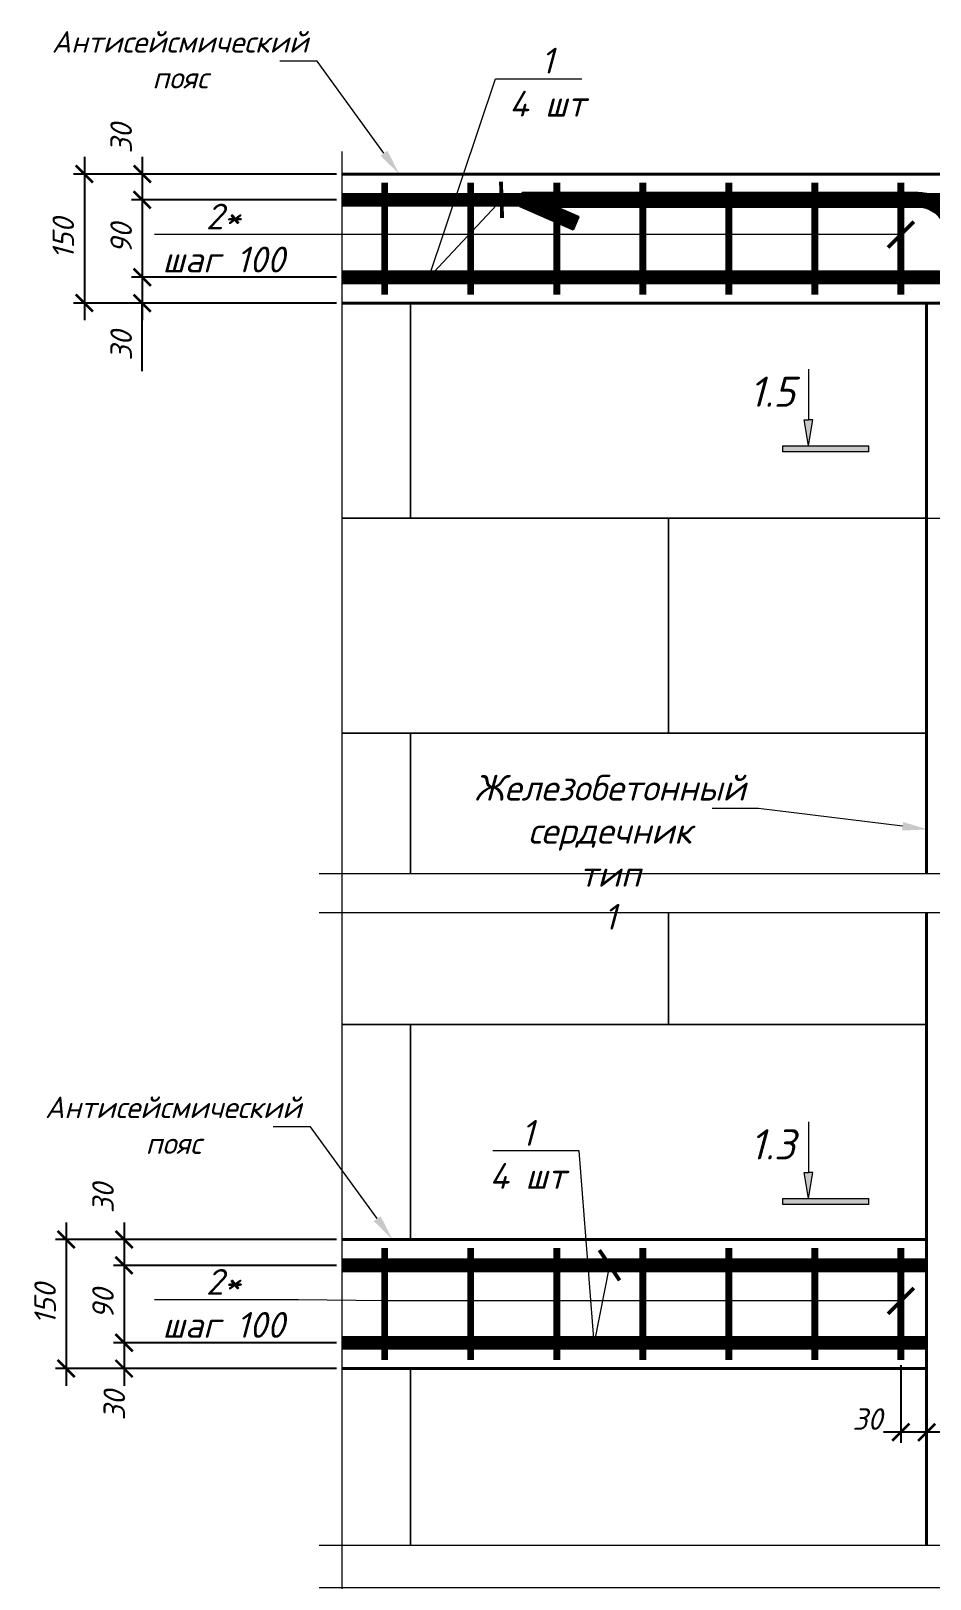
# Model space of a CAD drawing. Header units: millimetres. Extents: x -1807136 to 209800, y 0 to 410608.
# Drawn here: x 16777 to 17822, y 21158 to 22957 of the extents above; entities that cross this region are included whole.
import ezdxf
from ezdxf import colors
from ezdxf.entities.mleader import LeaderData, LeaderLine
from ezdxf.enums import TextEntityAlignment as Align
from ezdxf.math import Vec2, Vec3

# ---------------------------------------------------------------- set-up
doc = ezdxf.new("R2010")
doc.units = ezdxf.units.MM
doc.header["$PDMODE"] = 3
doc.layers.get('0').update_dxf_attribs({"lineweight": 5})
doc.layers.get('Defpoints').update_dxf_attribs({"lineweight": 0})
for name, color, linetype, lineweight in [('#Dimensions', 7, 'Continuous', 9), ('#Арматура', 152, 'Continuous', 30), ('#Бетон разрез', 22, 'Continuous', 40), ('#Выноски', 7, 'Continuous', 15), ('#Газобетон вид', 150, 'Continuous', 18)]:
    doc.layers.add(name, color=color, linetype=linetype, lineweight=lineweight)
doc.layers.add('#Арматура вид_2', color=7, linetype='Continuous', lineweight=35, true_color=0x616161)
doc.styles.add('STEP PR', font='isocpeui.ttf')
doc.dimstyles.new('SPDS', dxfattribs={"dimscale": 10, "dimtxt": 2.5, "dimasz": 2, "dimexe": 1.25, "dimexo": 0.625, "dimtad": 1, "dimdec": 0, "dimrnd": 0.001, "dimtxsty": 'STEP PR', "dimblk": 'ARCHTICK', "dimcen": 2.5, "dimdle": 2, "dimclrd": 256, "dimclre": 256, "dimclrt": 7, "dimadec": 0, "dimazin": 2, "dimtfac": 0.75, "dimtdec": 0, "dimtmove": 1, "dimatfit": 3, "dimfxl": 1, "dimtolj": 1, "dimarcsym": 1})

# ---------------------------------------------------------------- blocks, each defined once
blk = doc.blocks.new('*U113')
at = {"color": 0, "linetype": 'ByBlock', "lineweight": -2}
blk.add_line((138.271, 0), (69.761, 0), dxfattribs=at)
blk = doc.blocks.new('*U108')
at = {"color": 0, "linetype": 'ByBlock', "lineweight": -2}
for p, q in [((26.107, 0), (26.419, 1.25)), ((26.419, 1.25), (27.044, -1.25)), ((26.107, 0), (0, 0)), ((27.044, -1.25), (27.357, 0)), ((53.463, 0), (27.357, 0))]:
    blk.add_line(p, q, dxfattribs=at)
blk = doc.blocks.new('*U105')
at = {"ltscale": 100}
h = blk.add_hatch(color=256, dxfattribs=at)
h.dxf.hatch_style = 1
h.paths.add_polyline_path([(-85, 1070), (-35, 1070), (15, 1070), (-35, 770)])
h = blk.add_hatch(color=256, dxfattribs=at)
h.dxf.hatch_style = 1
h.paths.add_polyline_path([(665, 700), (665, 770), (-335, 770), (-335, 700)])
at = {"linetype": 'Continuous', "ltscale": 100}
for p, q in [((-85, 1070), (-35, 1070)), ((-35, 770), (-85, 1070)), ((-35, 770), (15, 1070)), ((15, 1070), (-35, 1070)), ((-335, 700), (-335, 770)), ((-335, 770), (665, 770)), ((665, 700), (-335, 700))]:
    blk.add_line(p, q, dxfattribs=at)
at = {"linetype": 'Continuous', "ltscale": 100, "extrusion": (-1, -1e-16, 0), "elevation": 35}
blk.add_lwpolyline([(-1660, 0), (-1070, 0)], dxfattribs=at)
at = {"linetype": 'Continuous', "ltscale": 100}
blk.add_lwpolyline([(665, 700), (665, 770)], dxfattribs=at)
at = {"ltscale": 100, "style": 'STEP PR'}
blk.add_attdef('Nh', text='', height=350, dxfattribs=at).set_placement((-192, 1222), align=Align.RIGHT)
blk = doc.blocks.new('_ArchTick')
at = {"color": 0, "linetype": 'ByBlock', "const_width": 0.15}
blk.add_lwpolyline([(-0.5, -0.5), (0.5, 0.5)], dxfattribs=at)
blk = doc.blocks.new('*D540')
at = {"layer": '#Dimensions', "lineweight": -2, "transparency": 16777216}
for p, q in [((16906.1, 22810.9), (16906.1, 22740.9)), ((17131.8, 22790.9), (16893.6, 22790.9)), ((17131.8, 22760.9), (16893.6, 22760.9))]:
    blk.add_line(p, q, dxfattribs=at)
at = {"layer": 'Defpoints', "color": 0, "transparency": 16777216}
for p in [(17138, 22790.9), (16906.1, 22760.9), (17138, 22760.9)]:
    blk.add_point(p, dxfattribs=at)
at = {"layer": '#Dimensions', "lineweight": -2, "transparency": 16777216, "xscale": 20, "yscale": 20, "zscale": 20}
for p, rotation in [((16906.1, 22790.9), 90), ((16906.1, 22760.9), 270)]:
    blk.add_blockref('_ArchTick', p, dxfattribs=dict(at, rotation=rotation))
at = {"layer": '#Dimensions', "transparency": 16777216, "insert": (16881.6, 22832.2), "char_height": 25, "attachment_point": 5, "rotation": 90, "style": 'STEP PR'}
blk.add_mtext('\\A1;30', dxfattribs=at)
blk = doc.blocks.new('*D541')
at = {"layer": '#Dimensions', "lineweight": -2, "transparency": 16777216}
for p, q in [((16906.1, 22780.9), (16906.1, 22650.9)), ((17131.8, 22760.9), (16893.6, 22760.9)), ((17131.8, 22670.9), (16893.6, 22670.9))]:
    blk.add_line(p, q, dxfattribs=at)
at = {"layer": 'Defpoints', "color": 0, "transparency": 16777216}
for p in [(17138, 22760.9), (16906.1, 22670.9), (17138, 22670.9)]:
    blk.add_point(p, dxfattribs=at)
at = {"layer": '#Dimensions', "lineweight": -2, "transparency": 16777216, "xscale": 20, "yscale": 20, "zscale": 20}
for p, rotation in [((16906.1, 22760.9), 90), ((16906.1, 22670.9), 270)]:
    blk.add_blockref('_ArchTick', p, dxfattribs=dict(at, rotation=rotation))
at = {"layer": '#Dimensions', "transparency": 16777216, "insert": (16881.6, 22715.9), "char_height": 25, "attachment_point": 5, "rotation": 90, "style": 'STEP PR'}
blk.add_mtext('\\A1;90', dxfattribs=at)
blk = doc.blocks.new('*D542')
at = {"layer": '#Dimensions', "lineweight": -2, "transparency": 16777216}
for p, q in [((16906.1, 22690.9), (16906.1, 22620.9)), ((17131.8, 22670.9), (16893.6, 22670.9)), ((17131.8, 22640.9), (16893.6, 22640.9)), ((16906.1, 22561.8), (16906.1, 22640.9))]:
    blk.add_line(p, q, dxfattribs=at)
at = {"layer": 'Defpoints', "color": 0, "transparency": 16777216}
for p in [(17138, 22670.9), (16906.1, 22640.9), (17138, 22640.9)]:
    blk.add_point(p, dxfattribs=at)
at = {"layer": '#Dimensions', "lineweight": -2, "transparency": 16777216, "xscale": 20, "yscale": 20, "zscale": 20}
for p, rotation in [((16906.1, 22670.9), 90), ((16906.1, 22640.9), 270)]:
    blk.add_blockref('_ArchTick', p, dxfattribs=dict(at, rotation=rotation))
at = {"layer": '#Dimensions', "transparency": 16777216, "insert": (16881.6, 22591.3), "char_height": 25, "attachment_point": 5, "rotation": 90, "style": 'STEP PR'}
blk.add_mtext('\\A1;30', dxfattribs=at)
blk = doc.blocks.new('*D543')
at = {"layer": '#Dimensions', "lineweight": -2, "transparency": 16777216}
for p, q in [((16838.8, 22810.9), (16838.8, 22620.9)), ((17131.8, 22790.9), (16826.3, 22790.9)), ((17131.8, 22640.9), (16826.3, 22640.9))]:
    blk.add_line(p, q, dxfattribs=at)
at = {"layer": 'Defpoints', "color": 0, "transparency": 16777216}
for p in [(17138, 22790.9), (16838.8, 22640.9), (17138, 22640.9)]:
    blk.add_point(p, dxfattribs=at)
at = {"layer": '#Dimensions', "lineweight": -2, "transparency": 16777216, "xscale": 20, "yscale": 20, "zscale": 20}
for p, rotation in [((16838.8, 22790.9), 90), ((16838.8, 22640.9), 270)]:
    blk.add_blockref('_ArchTick', p, dxfattribs=dict(at, rotation=rotation))
at = {"layer": '#Dimensions', "transparency": 16777216, "insert": (16814.3, 22715.9), "char_height": 25, "attachment_point": 5, "rotation": 90, "style": 'STEP PR'}
blk.add_mtext('\\A1;150', dxfattribs=at)
blk = doc.blocks.new('*D526')
at = {"layer": '#Dimensions', "lineweight": -2, "transparency": 16777216}
for p, q in [((16885, 21572.3), (16885, 21502.3)), ((17131.8, 21552.3), (16872.5, 21552.3)), ((17131.8, 21522.3), (16872.5, 21522.3))]:
    blk.add_line(p, q, dxfattribs=at)
at = {"layer": 'Defpoints', "color": 0, "transparency": 16777216}
for p in [(17138, 21552.3), (16885, 21522.3), (17138, 21522.3)]:
    blk.add_point(p, dxfattribs=at)
at = {"layer": '#Dimensions', "lineweight": -2, "transparency": 16777216, "xscale": 20, "yscale": 20, "zscale": 20}
for p, rotation in [((16885, 21552.3), 90), ((16885, 21522.3), 270)]:
    blk.add_blockref('_ArchTick', p, dxfattribs=dict(at, rotation=rotation))
at = {"layer": '#Dimensions', "transparency": 16777216, "insert": (16860.5, 21600.3), "char_height": 25, "attachment_point": 5, "rotation": 90, "style": 'STEP PR'}
blk.add_mtext('\\A1;30', dxfattribs=at)
blk = doc.blocks.new('*D527')
at = {"layer": '#Dimensions', "lineweight": -2, "transparency": 16777216}
for p, q in [((16885, 21542.3), (16885, 21412.3)), ((17131.8, 21522.3), (16872.5, 21522.3)), ((17131.8, 21432.3), (16872.5, 21432.3))]:
    blk.add_line(p, q, dxfattribs=at)
at = {"layer": 'Defpoints', "color": 0, "transparency": 16777216}
for p in [(17138, 21522.3), (16885, 21432.3), (17138, 21432.3)]:
    blk.add_point(p, dxfattribs=at)
at = {"layer": '#Dimensions', "lineweight": -2, "transparency": 16777216, "xscale": 20, "yscale": 20, "zscale": 20}
for p, rotation in [((16885, 21522.3), 90), ((16885, 21432.3), 270)]:
    blk.add_blockref('_ArchTick', p, dxfattribs=dict(at, rotation=rotation))
at = {"layer": '#Dimensions', "transparency": 16777216, "insert": (16860.5, 21477.3), "char_height": 25, "attachment_point": 5, "rotation": 90, "style": 'STEP PR'}
blk.add_mtext('\\A1;90', dxfattribs=at)
blk = doc.blocks.new('*D528')
at = {"layer": '#Dimensions', "lineweight": -2, "transparency": 16777216}
for p, q in [((16885, 21452.3), (16885, 21382.3)), ((17131.8, 21432.3), (16872.5, 21432.3)), ((17131.8, 21402.3), (16872.5, 21402.3))]:
    blk.add_line(p, q, dxfattribs=at)
at = {"layer": 'Defpoints', "color": 0, "transparency": 16777216}
for p in [(17138, 21432.3), (16885, 21402.3), (17138, 21402.3)]:
    blk.add_point(p, dxfattribs=at)
at = {"layer": '#Dimensions', "lineweight": -2, "transparency": 16777216, "xscale": 20, "yscale": 20, "zscale": 20}
for p, rotation in [((16885, 21432.3), 90), ((16885, 21402.3), 270)]:
    blk.add_blockref('_ArchTick', p, dxfattribs=dict(at, rotation=rotation))
at = {"layer": '#Dimensions', "transparency": 16777216, "insert": (16873.6, 21359.4), "char_height": 25, "attachment_point": 5, "rotation": 90, "style": 'STEP PR'}
blk.add_mtext('\\A1;30', dxfattribs=at)
blk = doc.blocks.new('*D529')
at = {"layer": '#Dimensions', "lineweight": -2, "transparency": 16777216}
for p, q in [((16817.7, 21572.3), (16817.7, 21382.3)), ((17131.8, 21552.3), (16805.2, 21552.3)), ((17131.8, 21402.3), (16805.2, 21402.3))]:
    blk.add_line(p, q, dxfattribs=at)
at = {"layer": 'Defpoints', "color": 0, "transparency": 16777216}
for p in [(17138, 21552.3), (16817.7, 21402.3), (17138, 21402.3)]:
    blk.add_point(p, dxfattribs=at)
at = {"layer": '#Dimensions', "lineweight": -2, "transparency": 16777216, "xscale": 20, "yscale": 20, "zscale": 20}
for p, rotation in [((16817.7, 21552.3), 90), ((16817.7, 21402.3), 270)]:
    blk.add_blockref('_ArchTick', p, dxfattribs=dict(at, rotation=rotation))
at = {"layer": '#Dimensions', "transparency": 16777216, "insert": (16793.2, 21477.3), "char_height": 25, "attachment_point": 5, "rotation": 90, "style": 'STEP PR'}
blk.add_mtext('\\A1;150', dxfattribs=at)
blk = doc.blocks.new('*D545')
at = {"layer": '#Dimensions', "lineweight": -2, "transparency": 16777216}
for p, q in [((17787.9, 21406.1), (17787.9, 21315.8)), ((17817.9, 21396.1), (17817.9, 21315.8)), ((17837.9, 21328.3), (17767.9, 21328.3))]:
    blk.add_line(p, q, dxfattribs=at)
at = {"layer": 'Defpoints', "color": 0, "transparency": 16777216}
for p in [(17787.9, 21412.3), (17817.9, 21402.3), (17787.9, 21328.3)]:
    blk.add_point(p, dxfattribs=at)
at = {"layer": '#Dimensions', "lineweight": -2, "transparency": 16777216, "xscale": 20, "yscale": 20, "zscale": 20, "rotation": 180}
blk.add_blockref('_ArchTick', (17787.9, 21328.3), dxfattribs=at)
at = {"layer": '#Dimensions', "lineweight": -2, "transparency": 16777216, "xscale": 20, "yscale": 20, "zscale": 20}
blk.add_blockref('_ArchTick', (17817.9, 21328.3), dxfattribs=at)
at = {"layer": '#Dimensions', "transparency": 16777216, "insert": (17748.9, 21343.6), "char_height": 25, "attachment_point": 5, "style": 'STEP PR'}
blk.add_mtext('\\A1;30', dxfattribs=at)

msp = doc.modelspace()

# ---------------------------------------------------------------- linework, layer by layer
at = {"layer": '#Арматура'}
for points, const_width in [([(17187.91161, 22650.88905), (17187.91161, 22780.88905)], 8), ([(17287.91161, 22650.88905), (17287.91161, 22780.88905)], 8), ([(17387.91161, 22650.88905), (17387.91161, 22780.88905)], 8), ([(17487.91161, 22650.88905), (17487.91161, 22780.88905)], 8), ([(17587.91161, 22650.88905), (17587.91161, 22780.88905)], 8), ([(17687.91161, 22650.88905), (17687.91161, 22780.88905)], 8), ([(17787.91161, 22650.88905), (17787.91161, 22780.88905)], 8), ([(17138.03344, 22760.88905), (18689.43027, 22760.88905)], 16), ([(17138.03344, 22670.88905), (18689.43027, 22670.88905)], 16), ([(17187.91161, 21412.30587), (17187.91161, 21542.30587)], 8), ([(17287.91161, 21412.30587), (17287.91161, 21542.30587)], 8), ([(17387.91161, 21412.30587), (17387.91161, 21542.30587)], 8), ([(17487.91161, 21412.30587), (17487.91161, 21542.30587)], 8), ([(17587.91161, 21412.30587), (17587.91161, 21542.30587)], 8), ([(17687.91161, 21412.30587), (17687.91161, 21542.30587)], 8), ([(17787.91161, 21412.30587), (17787.91161, 21542.30587)], 8), ([(17138.03344, 21522.30587), (17817.91161, 21522.30587)], 16), ([(17138.03344, 21432.30587), (17817.91161, 21432.30587)], 16)]:
    msp.add_lwpolyline(points, dxfattribs=dict(at, const_width=const_width))
msp.add_lwpolyline([(17883.17078, 22220.05415), (17868.00442, 22225.15137), (17856.12469, 22189.80418), (17856.12469, 22720.88905, 0.4142135624), (17808.12469, 22768.88905), (17348.04555, 22768.88905), (17344.96556, 22753.53906), (17406.85251, 22726.47663), (17413.263, 22741.13629), (17386.38653, 22752.88905), (17808.12469, 22752.88905, -0.4142135624), (17840.12469, 22720.88905), (17840.12469, 22140.712), (17855.69853, 22138.31264)], format="xyb", close=True, dxfattribs=at)
at = {"layer": '#Арматура вид_2', "const_width": 16}
msp.add_lwpolyline([(17410.05775, 22733.80646), (17348.12469, 22760.88905), (17808.12469, 22760.88905, -0.4142135624), (17848.12469, 22720.88905), (17848.12469, 22140.88905), (17875.5876, 22222.60276)], format="xyb", dxfattribs=at)
at = {"layer": '#Бетон разрез'}
for points in [[(17138.03344, 22790.88905), (18689.43027, 22790.88905)], [(17138.03344, 22640.88905), (18689.43027, 22640.88905)], [(17817.91161, 22640.88905), (17817.91161, 21977.9236)], [(17817.91161, 21932.32741), (17817.91161, 21197.08095)], [(17138.03344, 21552.30587), (17817.91161, 21552.30587)], [(17138.03344, 21402.30587), (17817.91161, 21402.30587)]]:
    msp.add_lwpolyline(points, dxfattribs=at)
at = {"layer": '#Газобетон вид'}
for points in [[(17138.03344, 22390.88905), (17217.91161, 22390.88905), (17217.91161, 22640.88905), (17138.03344, 22640.88905)], [(17138.03344, 22140.88905), (17517.91161, 22140.88905), (17517.91161, 22390.88905), (17138.03344, 22390.88905)], [(17817.91161, 22390.88905), (17517.91161, 22390.88905), (17517.91161, 22140.88905), (17817.91161, 22140.88905)], [(17217.91161, 21977.9236), (17217.91161, 22140.88905), (17138.03344, 22140.88905)], [(17817.91161, 21977.9236), (17817.91161, 22140.88905), (17217.91161, 22140.88905), (17217.91161, 21977.9236)], [(17138.03344, 21802.30587), (17517.91161, 21802.30587), (17517.91161, 21932.32741)], [(17517.91161, 21932.32741), (17517.91161, 21802.30587), (17817.91161, 21802.30587)], [(17138.03344, 21552.30587), (17217.91161, 21552.30587), (17217.91161, 21802.30587), (17138.03344, 21802.30587)], [(17138.03344, 21402.30587), (17217.91161, 21402.30587), (17217.91161, 21197.08095)], [(17217.91161, 21197.08095), (17217.91161, 21402.30587), (17817.91161, 21402.30587), (17817.91161, 21197.08095)]]:
    msp.add_lwpolyline(points, dxfattribs=at)
for points in [[(17217.91161, 22390.88905), (17817.91161, 22390.88905), (17817.91161, 22640.88905), (17217.91161, 22640.88905)], [(17217.91161, 21552.30587), (17817.91161, 21552.30587), (17817.91161, 21802.30587), (17217.91161, 21802.30587)]]:
    msp.add_lwpolyline(points, close=True, dxfattribs=at)
msp.add_lwpolyline([(17817.91161, 22390.88905), (17977.91161, 22390.88905)])

# ---------------------------------------------------------------- block references
at = {"xscale": -30, "yscale": -30, "zscale": -30, "rotation": 270}
msp.add_blockref('*U113', (17138.03344, 18668.99866), dxfattribs=at)
at = {"xscale": 0.1, "yscale": 0.1, "zscale": 0.1}
for p, values in [((17684.19395, 22398.14816), {'Nh': '1.5'}), ((17684.19395, 21523.20036), {'Nh': '1.3'})]:
    msp.add_blockref('*U105', p, dxfattribs=at).add_auto_attribs(values)
at = {"xscale": -30, "yscale": -30, "zscale": -30}
for p in [(18715.68027, 21977.9236), (18715.68027, 21932.32741), (18715.68027, 21197.08095), (18715.68027, 21147.72092)]:
    msp.add_blockref('*U108', p, dxfattribs=at)

# ---------------------------------------------------------------- dimensions: what is measured, and where the dimension line sits
at = {"layer": '#Dimensions'}
for base, p1, p2, picture, middle in [((16906.08378, 22760.88905), (17138.03344, 22790.88905), (17138.03344, 22760.88905), '*D540', (16906.08378, 22832.21312)), ((16906.08378, 22640.88905), (17138.03344, 22670.88905), (17138.03344, 22640.88905), '*D542', (16919.21799, 22591.33633)), ((16884.96539, 21522.30587), (17138.03344, 21552.30587), (17138.03344, 21522.30587), '*D526', (16884.96539, 21600.2969)), ((16884.96539, 21402.30587), (17138.03344, 21432.30587), (17138.03344, 21402.30587), '*D528', (16898.0996, 21359.42012))]:
    dim = msp.add_linear_dim(base=base, p1=p1, p2=p2, angle=90, dimstyle='SPDS', override={"dimscale": 10, "dimgap": 1.2, "dimrnd": 5, "dimtxsty": 'STEP PR', "dimblk1": 'ArchTick', "dimblk2": 'ArchTick', "dimsah": 1, "dimclrt": 256}, dxfattribs=at)
    dim.commit()
    dim.dimension.update_dxf_attribs({"geometry": picture, "text_midpoint": middle, "dimtype": 160})
for base, p1, p2, override, picture, middle in [((16838.77695, 22640.88905), (17138.03344, 22790.88905), (17138.03344, 22640.88905), {"dimgap": 1.2, "dimrnd": 5, "dimtxsty": 'STEP PR', "dimblk1": 'ArchTick', "dimblk2": 'ArchTick', "dimsah": 1, "dimclrt": 256}, '*D543', (16814.27695, 22715.88905)), ((16906.08378, 22670.88905), (17138.03344, 22760.88905), (17138.03344, 22670.88905), {"dimscale": 10, "dimgap": 1.2, "dimrnd": 5, "dimtxsty": 'STEP PR', "dimblk1": 'ArchTick', "dimblk2": 'ArchTick', "dimsah": 1, "dimclrt": 256}, '*D541', (16881.58378, 22715.88905)), ((16817.65856, 21402.30587), (17138.03344, 21552.30587), (17138.03344, 21402.30587), {"dimgap": 1.2, "dimrnd": 5, "dimtxsty": 'STEP PR', "dimblk1": 'ArchTick', "dimblk2": 'ArchTick', "dimsah": 1, "dimclrt": 256}, '*D529', (16793.15856, 21477.30587)), ((16884.96539, 21432.30587), (17138.03344, 21522.30587), (17138.03344, 21432.30587), {"dimscale": 10, "dimgap": 1.2, "dimrnd": 5, "dimtxsty": 'STEP PR', "dimblk1": 'ArchTick', "dimblk2": 'ArchTick', "dimsah": 1, "dimclrt": 256}, '*D527', (16860.46539, 21477.30587))]:
    dim = msp.add_linear_dim(base=base, p1=p1, p2=p2, angle=90, dimstyle='SPDS', override=override, dxfattribs=at)
    dim.commit()
    dim.dimension.update_dxf_attribs({"geometry": picture, "text_midpoint": middle})
dim = msp.add_linear_dim(base=(17787.91161, 21328.25014), p1=(17817.91161, 21402.30587), p2=(17787.91161, 21412.30587), dimstyle='SPDS', override={"dimgap": 1.2, "dimrnd": 5, "dimtxsty": 'STEP PR', "dimblk1": 'ArchTick', "dimblk2": 'ArchTick', "dimsah": 1, "dimclrt": 256}, dxfattribs=at)
dim.commit()
dim.dimension.update_dxf_attribs({"geometry": '*D545', "text_midpoint": (17748.92637, 21319.09994), "dimtype": 160})

# ---------------------------------------------------------------- leaders
ml = msp.add_multileader_mtext('Standard', dxfattribs=at)
ml.set_content('{\\H0.83333x;Антисейсмический\\P\\pxqc;пояс\\A1;\\H1.2x;             }', color=256, style='STEP PR')
ml.set_leader_properties(color=256, linetype='ByLayer', lineweight=-1)
ml.build(insert=Vec2(0, 0))
ml.multileader.update_dxf_attribs({"text_left_attachment_type": 6, "text_right_attachment_type": 6, "dogleg_length": 0, "arrow_head_size": 30, "scale": 0.1})
ctx = ml.context
ctx.base_point, ctx.scale, ctx.char_height, ctx.arrow_head_size, ctx.landing_gap_size, ctx.plane_origin = Vec3(16790.55955, 22922.08349), 0.1, 30, 30, 12.5, Vec3(19392.32378, 21557.75598)
ctx.left_attachment, ctx.right_attachment, ctx.text_align_type = 6, 6, 1
notes = []
notes.append((ctx, [(1, (1, 1, 0), (17109.44095, 22922.08349), (-1, 0), 0, [(1, [(17204.74822, 22790.88905)], 0, [])])]))
ctx.mtext.insert, ctx.mtext.rotation, ctx.mtext.width, ctx.mtext.defined_height, ctx.mtext.alignment, ctx.mtext.flow_direction = Vec3(16950.00025, 22957.08347), 6.2831853072, 305.3138143, 76.95222, 2, 5
ml = msp.add_multileader_mtext('Standard', dxfattribs=at)
ml.set_content('\\A1;Железобетонный \\Pсердечник тип 1               ', color=256, style='STEP PR')
ml.set_leader_properties(color=256, linetype='ByLayer', lineweight=-1)
ml.build(insert=Vec2(0, 0))
ml.multileader.update_dxf_attribs({"text_left_attachment_type": 6, "text_right_attachment_type": 6, "dogleg_length": 0, "arrow_head_size": 30, "scale": 0.1})
ctx = ml.context
ctx.base_point, ctx.scale, ctx.char_height, ctx.arrow_head_size, ctx.landing_gap_size, ctx.plane_origin = Vec3(17277.33413, 22053.51264), 0.1, 30, 30, 12.5, Vec3(19905.23968, 20689.18512)
ctx.left_attachment, ctx.right_attachment, ctx.text_align_type = 6, 6, 1
notes.append((ctx, [(1, (1, 1, 0), (17622.35685, 22053.51264), (-1, 0), 0, [(1, [(17819.7486, 22028.99779)], 0, [])])]))
ctx.mtext.insert, ctx.mtext.rotation, ctx.mtext.width, ctx.mtext.defined_height, ctx.mtext.alignment, ctx.mtext.flow_direction = Vec3(17449.84549, 22092.51264), 6.2831853072, 410.3663144, 76.95222, 2, 5
at = {"layer": '#Выноски'}
ml = msp.add_multileader_mtext('Standard', dxfattribs=at)
ml.set_content('\\A1;1\\P4 шт', color=256, style='STEP PR')
ml.set_leader_properties(color=256, linetype='ByLayer', lineweight=-1)
ml.set_arrow_properties(name='ARCHTICK')
ml.build(insert=Vec2(0, 0))
ml.multileader.update_dxf_attribs({"text_left_attachment_type": 6, "text_right_attachment_type": 6, "dogleg_length": 0, "arrow_head_size": 30, "scale": 0.1})
ctx = ml.context
ctx.base_point, ctx.scale, ctx.char_height, ctx.arrow_head_size, ctx.landing_gap_size, ctx.plane_origin = Vec3(17316.70428, 22901.73551), 0.1, 30, 30, 12.5, Vec3(18270.56222, 21814.61137)
ctx.left_attachment, ctx.right_attachment, ctx.text_align_type = 6, 6, 1
notes.append((ctx, [(0, (1, 1, 0), (17316.70428, 22901.73551), (1, 0), 0, [(0, [(17323.75376, 22760.88905), (17239.08904, 22670.77243)], 0, [])])]))
ctx.mtext.insert, ctx.mtext.rotation, ctx.mtext.alignment, ctx.mtext.flow_direction = Vec3(17376.84064, 22937.73551), 6.2831853072, 2, 5
ml = msp.add_multileader_mtext('Standard', dxfattribs=at)
ml.set_content('\\A1;2*\\Pшаг 100', color=256, style='STEP PR')
ml.set_leader_properties(color=256, linetype='ByLayer', lineweight=-1)
ml.set_arrow_properties(name='ARCHTICK')
ml.build(insert=Vec2(0, 0))
ml.multileader.update_dxf_attribs({"text_left_attachment_type": 6, "text_right_attachment_type": 6, "dogleg_length": 0, "arrow_head_size": 30, "scale": 0.1})
ctx = ml.context
ctx.base_point, ctx.scale, ctx.char_height, ctx.arrow_head_size, ctx.landing_gap_size, ctx.plane_origin = Vec3(16913.18254, 22720.56658), 0.1, 30, 30, 12.5, Vec3(18094.40284, 21641.44243)
ctx.left_attachment, ctx.right_attachment, ctx.text_align_type = 6, 6, 1
notes.append((ctx, [(1, (1, 1, 0), (17087.88709, 22720.56658), (-1, 0), 0, [(0, [(17787.91161, 22720.56658), (17187.91161, 22720.56658)], 0, [])])]))
ctx.mtext.insert, ctx.mtext.rotation, ctx.mtext.alignment, ctx.mtext.flow_direction = Vec3(17000.53481, 22756.56658), 6.2831853072, 2, 5
ml = msp.add_multileader_mtext('Standard', dxfattribs=at)
ml.set_content('{\\H0.83333x;Антисейсмический\\P\\pxqc;пояс\\A1;\\H1.2x;             }', color=256, style='STEP PR')
ml.set_leader_properties(color=256, linetype='ByLayer', lineweight=-1)
ml.build(insert=Vec2(0, 0))
ml.multileader.update_dxf_attribs({"text_left_attachment_type": 6, "text_right_attachment_type": 6, "dogleg_length": 0, "arrow_head_size": 30, "scale": 0.1})
ctx = ml.context
ctx.base_point, ctx.scale, ctx.char_height, ctx.arrow_head_size, ctx.landing_gap_size, ctx.plane_origin = Vec3(16782.68932, 21683.50031), 0.1, 30, 30, 12.5, Vec3(19384.45355, 20319.17279)
ctx.left_attachment, ctx.right_attachment, ctx.text_align_type = 6, 6, 1
notes.append((ctx, [(1, (1, 1, 0), (17101.57072, 21683.50031), (-1, 0), 0, [(1, [(17196.87799, 21552.30587)], 0, [])])]))
ctx.mtext.insert, ctx.mtext.rotation, ctx.mtext.width, ctx.mtext.defined_height, ctx.mtext.alignment, ctx.mtext.flow_direction = Vec3(16942.13002, 21718.50029), 6.2831853072, 305.3138143, 76.95222, 2, 5
ml = msp.add_multileader_mtext('Standard', dxfattribs=at)
ml.set_content('\\A1;1\\P4 шт', color=256, style='STEP PR')
ml.set_leader_properties(color=256, linetype='ByLayer', lineweight=-1)
ml.set_arrow_properties(name='ARCHTICK')
ml.build(insert=Vec2(0, 0))
ml.multileader.update_dxf_attribs({"text_left_attachment_type": 6, "text_right_attachment_type": 6, "dogleg_length": 0, "arrow_head_size": 30, "scale": 0.1})
ctx = ml.context
ctx.base_point, ctx.scale, ctx.char_height, ctx.arrow_head_size, ctx.landing_gap_size, ctx.plane_origin = Vec3(17293.84212, 21655.26895), 0.1, 30, 30, 12.5, Vec3(18396.00437, 20576.1448)
ctx.left_attachment, ctx.right_attachment, ctx.text_align_type = 6, 6, 1
notes.append((ctx, [(1, (1, 1, 0), (17414.11485, 21655.26895), (-1, 0), 0, [(0, [(17449.19591, 21522.42249), (17431.23517, 21432.30587)], 0, [])])]))
ctx.mtext.insert, ctx.mtext.rotation, ctx.mtext.alignment, ctx.mtext.flow_direction = Vec3(17353.97849, 21691.26895), 6.2831853072, 2, 5
ml = msp.add_multileader_mtext('Standard', dxfattribs=at)
ml.set_content('\\A1;2*\\Pшаг 100', color=256, style='STEP PR')
ml.set_leader_properties(color=256, linetype='ByLayer', lineweight=-1)
ml.set_arrow_properties(name='ARCHTICK')
ml.build(insert=Vec2(0, 0))
ml.multileader.update_dxf_attribs({"text_left_attachment_type": 6, "text_right_attachment_type": 6, "dogleg_length": 0, "arrow_head_size": 30, "scale": 0.1})
ctx = ml.context
ctx.base_point, ctx.scale, ctx.char_height, ctx.arrow_head_size, ctx.landing_gap_size, ctx.plane_origin = Vec3(16913.18254, 21482.09924), 0.1, 30, 30, 12.5, Vec3(18094.40284, 20402.9751)
ctx.left_attachment, ctx.right_attachment, ctx.text_align_type = 6, 6, 1
notes.append((ctx, [(1, (1, 1, 0), (17087.88709, 21482.09924), (-1, 0), 0, [(0, [(17787.91161, 21480.9436), (17187.91161, 21480.9436)], 0, [])])]))
ctx.mtext.insert, ctx.mtext.rotation, ctx.mtext.alignment, ctx.mtext.flow_direction = Vec3(17000.53481, 21518.09924), 6.2831853072, 2, 5
for ctx, leaders in notes:
    for number, flags, end, landing, length, lines in leaders:
        leader = LeaderData()
        leader.index, (leader.has_last_leader_line, leader.has_dogleg_vector, leader.attachment_direction) = number, flags
        leader.last_leader_point, leader.dogleg_vector, leader.dogleg_length = Vec3(end), Vec3(landing), length
        for number, points, colour, breaks in lines:
            line = LeaderLine()
            line.index, line.vertices, line.color, line.breaks = number, Vec3.list(points), colors.encode_raw_color(colour), breaks
            leader.lines.append(line)
        ctx.leaders.append(leader)

doc.saveas('drawing.dxf')
